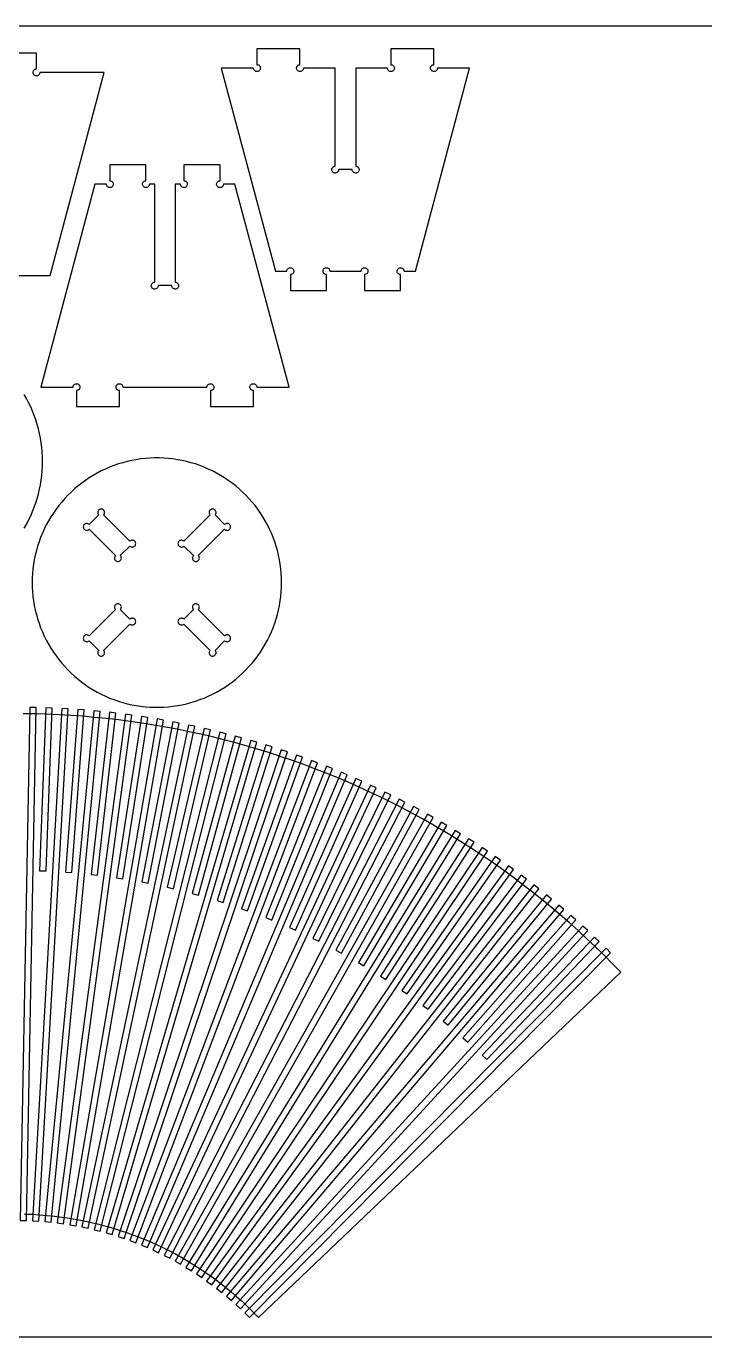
# Model space of a CAD drawing. Extents: x 0 to 2440, y 0 to 1220.
# Drawn here: x 588 to 1220, y 0 to 1220 of the extents above; entities that cross this region are included whole.
import ezdxf

# ---------------------------------------------------------------- set-up
doc = ezdxf.new("R2010")
doc.units = 0
for name, color, linetype in [('BOARD-2440X1220', 8, 'Continuous'), ('CUT', 1, 'Continuous'), ('POCKET-KERF-15_5', 5, 'Continuous')]:
    doc.layers.add(name, color=color, linetype=linetype)

msp = doc.modelspace()

# ---------------------------------------------------------------- linework, layer by layer
at = {"layer": 'BOARD-2440X1220'}
msp.add_lwpolyline([(0, 0), (2440, 0), (2440, 1220), (0, 1220)], close=True, dxfattribs=at)
at = {"layer": 'CUT'}
for points in [[(1001.1, 1181), (971.1, 1181), (971, 1180.3), (970.8, 1179.7), (970.5, 1179.1), (970, 1178.6), (969.4, 1178.2), (968.8, 1177.9), (968.1, 1177.8), (967.4, 1177.8), (966.8, 1178), (966.2, 1178.3), (965.6, 1178.7), (965.2, 1179.3), (964.9, 1179.9), (964.7, 1180.5), (964.7, 1181.2), (964.8, 1181.9), (965.1, 1182.5), (965.5, 1183.1), (966, 1183.6), (966.6, 1183.9), (967.2, 1184.1), (967.9, 1184.2), (967.9, 1199), (927.9, 1199), (927.9, 1184.2), (928.6, 1184.1), (929.2, 1183.9), (929.8, 1183.6), (930.3, 1183.1), (930.7, 1182.5), (931, 1181.9), (931.1, 1181.2), (931.1, 1180.5), (930.9, 1179.9), (930.6, 1179.3), (930.2, 1178.7), (929.6, 1178.3), (929, 1178), (928.4, 1177.8), (927.7, 1177.8), (927, 1177.9), (926.4, 1178.2), (925.8, 1178.6), (925.3, 1179.1), (925, 1179.7), (924.8, 1180.3), (924.7, 1181), (895.1, 1181), (895.1, 1089.7), (895.8, 1089.6), (896.4, 1089.4), (897, 1089.1), (897.5, 1088.6), (897.9, 1088), (898.1, 1087.4), (898.3, 1086.7), (898.2, 1086), (898.1, 1085.4), (897.8, 1084.8), (897.3, 1084.2), (896.8, 1083.8), (896.2, 1083.5), (895.5, 1083.3), (894.8, 1083.3), (894.2, 1083.4), (893.5, 1083.7), (893, 1084.1), (892.5, 1084.6), (892.2, 1085.2), (891.9, 1085.8), (891.9, 1086.5), (879.3, 1086.5), (879.2, 1085.8), (879, 1085.2), (878.6, 1084.6), (878.2, 1084.1), (877.6, 1083.7), (877, 1083.4), (876.3, 1083.3), (875.6, 1083.3), (875, 1083.5), (874.3, 1083.8), (873.8, 1084.2), (873.4, 1084.8), (873.1, 1085.4), (872.9, 1086), (872.9, 1086.7), (873, 1087.4), (873.3, 1088), (873.7, 1088.6), (874.2, 1089.1), (874.7, 1089.4), (875.4, 1089.6), (876.1, 1089.7), (876.1, 1181), (846.4, 1181), (846.4, 1180.3), (846.2, 1179.7), (845.8, 1179.1), (845.3, 1178.6), (844.8, 1178.2), (844.1, 1177.9), (843.5, 1177.8), (842.8, 1177.8), (842.1, 1178), (841.5, 1178.3), (841, 1178.7), (840.6, 1179.3), (840.2, 1179.9), (840.1, 1180.5), (840.1, 1181.2), (840.2, 1181.9), (840.4, 1182.5), (840.8, 1183.1), (841.3, 1183.6), (841.9, 1183.9), (842.6, 1184.1), (843.2, 1184.2), (843.2, 1199), (803.2, 1199), (803.2, 1184.2), (803.9, 1184.1), (804.6, 1183.9), (805.2, 1183.6), (805.7, 1183.1), (806.1, 1182.5), (806.3, 1181.9), (806.4, 1181.2), (806.4, 1180.5), (806.2, 1179.9), (805.9, 1179.3), (805.5, 1178.7), (805, 1178.3), (804.4, 1178), (803.7, 1177.8), (803, 1177.8), (802.3, 1177.9), (801.7, 1178.2), (801.1, 1178.6), (800.7, 1179.1), (800.3, 1179.7), (800.1, 1180.3), (800, 1181), (770, 1181), (820.4, 992), (831.1, 992), (831.1, 992.7), (831.4, 993.3), (831.7, 993.9), (832.2, 994.4), (832.7, 994.8), (833.4, 995.1), (834, 995.2), (834.7, 995.2), (835.4, 995), (836, 994.7), (836.5, 994.3), (837, 993.7), (837.3, 993.1), (837.4, 992.5), (837.5, 991.8), (837.3, 991.1), (837.1, 990.5), (836.7, 989.9), (836.2, 989.4), (835.6, 989.1), (834.9, 988.9), (834.3, 988.8), (834.3, 974), (867.9, 974), (867.9, 988.8), (867.2, 988.9), (866.5, 989.1), (866, 989.4), (865.5, 989.9), (865.1, 990.5), (864.8, 991.1), (864.7, 991.8), (864.7, 992.5), (864.9, 993.1), (865.2, 993.7), (865.6, 994.3), (866.1, 994.7), (866.8, 995), (867.4, 995.2), (868.1, 995.2), (868.8, 995.1), (869.4, 994.8), (870, 994.4), (870.4, 993.9), (870.8, 993.3), (871, 992.7), (871.1, 992), (900.1, 992), (900.1, 992.7), (900.4, 993.3), (900.7, 993.9), (901.2, 994.4), (901.7, 994.8), (902.4, 995.1), (903, 995.2), (903.7, 995.2), (904.4, 995), (905, 994.7), (905.5, 994.3), (906, 993.7), (906.3, 993.1), (906.4, 992.5), (906.5, 991.8), (906.3, 991.1), (906.1, 990.5), (905.7, 989.9), (905.2, 989.4), (904.6, 989.1), (904, 988.9), (903.3, 988.8), (903.3, 974), (936.9, 974), (936.9, 988.8), (936.2, 988.9), (935.5, 989.1), (935, 989.4), (934.5, 989.9), (934.1, 990.5), (933.8, 991.1), (933.7, 991.8), (933.7, 992.5), (933.9, 993.1), (934.2, 993.7), (934.6, 994.3), (935.1, 994.7), (935.8, 995), (936.4, 995.2), (937.1, 995.2), (937.8, 995.1), (938.4, 994.8), (939, 994.4), (939.4, 993.9), (939.8, 993.3), (940, 992.7), (940.1, 992), (950.7, 992)], [(602, 884), (632, 884), (632.1, 884.7), (632.3, 885.3), (632.7, 885.9), (633.1, 886.4), (633.7, 886.8), (634.3, 887.1), (635, 887.2), (635.7, 887.2), (636.4, 887), (637, 886.7), (637.5, 886.3), (637.9, 885.7), (638.2, 885.1), (638.4, 884.5), (638.4, 883.8), (638.3, 883.1), (638.1, 882.5), (637.7, 881.9), (637.2, 881.4), (636.6, 881.1), (635.9, 880.9), (635.2, 880.8), (635.2, 866), (675.2, 866), (675.2, 880.8), (674.6, 880.9), (673.9, 881.1), (673.3, 881.4), (672.8, 881.9), (672.4, 882.5), (672.2, 883.1), (672.1, 883.8), (672.1, 884.5), (672.2, 885.1), (672.6, 885.7), (673, 886.3), (673.5, 886.7), (674.1, 887), (674.8, 887.2), (675.5, 887.2), (676.1, 887.1), (676.8, 886.8), (677.3, 886.4), (677.8, 885.9), (678.2, 885.3), (678.4, 884.7), (678.4, 884), (756.7, 884), (756.8, 884.7), (757, 885.3), (757.3, 885.9), (757.8, 886.4), (758.4, 886.8), (759, 887.1), (759.7, 887.2), (760.4, 887.2), (761, 887), (761.6, 886.7), (762.2, 886.3), (762.6, 885.7), (762.9, 885.1), (763.1, 884.5), (763.1, 883.8), (763, 883.1), (762.7, 882.5), (762.3, 881.9), (761.8, 881.4), (761.2, 881.1), (760.6, 880.9), (759.9, 880.8), (759.9, 866), (799.9, 866), (799.9, 880.8), (799.2, 880.9), (798.6, 881.1), (798, 881.4), (797.5, 881.9), (797.1, 882.5), (796.8, 883.1), (796.7, 883.8), (796.7, 884.5), (796.9, 885.1), (797.2, 885.7), (797.6, 886.3), (798.2, 886.7), (798.8, 887), (799.4, 887.2), (800.1, 887.2), (800.8, 887.1), (801.4, 886.8), (802, 886.4), (802.5, 885.9), (802.8, 885.3), (803, 884.7), (803.1, 884), (833.1, 884), (782.7, 1073), (772.1, 1073), (772, 1072.3), (771.8, 1071.7), (771.4, 1071.1), (771, 1070.6), (770.4, 1070.2), (769.8, 1069.9), (769.1, 1069.8), (768.4, 1069.8), (767.8, 1070), (767.1, 1070.3), (766.6, 1070.7), (766.2, 1071.3), (765.9, 1071.9), (765.7, 1072.5), (765.7, 1073.2), (765.8, 1073.9), (766.1, 1074.5), (766.5, 1075.1), (767, 1075.6), (767.5, 1075.9), (768.2, 1076.1), (768.9, 1076.2), (768.9, 1091), (735.3, 1091), (735.3, 1076.2), (736, 1076.1), (736.6, 1075.9), (737.2, 1075.6), (737.7, 1075.1), (738.1, 1074.5), (738.3, 1073.9), (738.5, 1073.2), (738.4, 1072.5), (738.3, 1071.9), (738, 1071.3), (737.5, 1070.7), (737, 1070.3), (736.4, 1070), (735.7, 1069.8), (735, 1069.8), (734.4, 1069.9), (733.7, 1070.2), (733.2, 1070.6), (732.7, 1071.1), (732.4, 1071.7), (732.1, 1072.3), (732.1, 1073), (727.1, 1073), (727.1, 981.7), (727.8, 981.6), (728.4, 981.4), (729, 981.1), (729.5, 980.6), (729.9, 980), (730.1, 979.4), (730.3, 978.7), (730.2, 978), (730.1, 977.4), (729.8, 976.8), (729.3, 976.2), (728.8, 975.8), (728.2, 975.5), (727.5, 975.3), (726.8, 975.3), (726.2, 975.4), (725.5, 975.7), (725, 976.1), (724.5, 976.6), (724.2, 977.2), (723.9, 977.8), (723.9, 978.5), (711.3, 978.5), (711.2, 977.8), (711, 977.2), (710.6, 976.6), (710.2, 976.1), (709.6, 975.7), (709, 975.4), (708.3, 975.3), (707.6, 975.3), (707, 975.5), (706.3, 975.8), (705.8, 976.2), (705.4, 976.8), (705.1, 977.4), (704.9, 978), (704.9, 978.7), (705, 979.4), (705.3, 980), (705.7, 980.6), (706.2, 981.1), (706.7, 981.4), (707.4, 981.6), (708.1, 981.7), (708.1, 1073), (703.1, 1073), (703, 1072.3), (702.8, 1071.7), (702.4, 1071.1), (702, 1070.6), (701.4, 1070.2), (700.8, 1069.9), (700.1, 1069.8), (699.4, 1069.8), (698.8, 1070), (698.1, 1070.3), (697.6, 1070.7), (697.2, 1071.3), (696.9, 1071.9), (696.7, 1072.5), (696.7, 1073.2), (696.8, 1073.9), (697.1, 1074.5), (697.5, 1075.1), (698, 1075.6), (698.5, 1075.9), (699.2, 1076.1), (699.9, 1076.2), (699.9, 1091), (666.3, 1091), (666.3, 1076.2), (666.9, 1076.1), (667.6, 1075.9), (668.2, 1075.6), (668.7, 1075.1), (669.1, 1074.5), (669.3, 1073.9), (669.5, 1073.2), (669.4, 1072.5), (669.3, 1071.9), (669, 1071.3), (668.5, 1070.7), (668, 1070.3), (667.4, 1070), (666.7, 1069.8), (666, 1069.8), (665.4, 1069.9), (664.7, 1070.2), (664.2, 1070.6), (663.7, 1071.1), (663.4, 1071.7), (663.1, 1072.3), (663.1, 1073), (652.4, 1073)], [(826.1, 702.1), (826.1, 706.4), (825.8, 710.6), (825.4, 714.9), (824.9, 719.2), (824.2, 723.4), (823.3, 727.6), (822.3, 731.8), (821.1, 735.9), (819.8, 740), (818.3, 744), (816.7, 748), (814.9, 751.9), (813, 755.7), (810.9, 759.5), (808.8, 763.2), (806.4, 766.8), (804, 770.3), (801.4, 773.7), (798.7, 777), (795.8, 780.3), (792.9, 783.4), (789.8, 786.4), (786.7, 789.3), (783.4, 792), (780, 794.7), (776.5, 797.2), (773, 799.6), (769.3, 801.9), (765.6, 804), (761.8, 806), (757.9, 807.8), (754, 809.5), (750, 811.1), (745.9, 812.5), (741.8, 813.7), (737.7, 814.8), (733.5, 815.8), (729.3, 816.5), (725, 817.2), (720.8, 817.6), (716.5, 818), (712.2, 818.1), (707.9, 818.1), (703.6, 818), (699.4, 817.6), (695.1, 817.2), (690.9, 816.5), (686.6, 815.8), (682.5, 814.8), (678.3, 813.7), (674.2, 812.5), (670.1, 811.1), (666.1, 809.5), (662.2, 807.8), (658.3, 806), (654.5, 804), (650.8, 801.9), (647.2, 799.6), (643.6, 797.2), (640.1, 794.7), (636.7, 792), (633.5, 789.3), (630.3, 786.4), (627.2, 783.4), (624.3, 780.3), (621.5, 777), (618.8, 773.7), (616.2, 770.3), (613.7, 766.8), (611.4, 763.2), (609.2, 759.5), (607.1, 755.7), (605.2, 751.9), (603.5, 748), (601.8, 744), (600.4, 740), (599, 735.9), (597.9, 731.8), (596.8, 727.6), (596, 723.4), (595.3, 719.2), (594.7, 714.9), (594.3, 710.6), (594.1, 706.4), (594, 702.1), (594.1, 697.8), (594.3, 693.5), (594.7, 689.2), (595.3, 685), (596, 680.7), (596.8, 676.5), (597.9, 672.4), (599, 668.2), (600.4, 664.2), (601.8, 660.1), (603.5, 656.2), (605.2, 652.3), (607.1, 648.4), (609.2, 644.7), (611.4, 641), (613.7, 637.4), (616.2, 633.8), (618.8, 630.4), (621.5, 627.1), (624.3, 623.9), (627.2, 620.8), (630.3, 617.8), (633.5, 614.9), (636.7, 612.1), (640.1, 609.4), (643.6, 606.9), (647.2, 604.5), (650.8, 602.3), (654.5, 600.2), (658.3, 598.2), (662.2, 596.3), (666.1, 594.6), (670.1, 593.1), (674.2, 591.7), (678.3, 590.4), (682.5, 589.3), (686.6, 588.4), (690.9, 587.6), (695.1, 587), (699.4, 586.5), (703.6, 586.2), (707.9, 586), (712.2, 586), (716.5, 586.2), (720.8, 586.5), (725, 587), (729.3, 587.6), (733.5, 588.4), (737.7, 589.3), (741.8, 590.4), (745.9, 591.7), (750, 593.1), (754, 594.6), (757.9, 596.3), (761.8, 598.2), (765.6, 600.2), (769.3, 602.3), (773, 604.5), (776.5, 606.9), (780, 609.4), (783.4, 612.1), (786.7, 614.9), (789.8, 617.8), (792.9, 620.8), (795.8, 623.9), (798.7, 627.1), (801.4, 630.4), (804, 633.8), (806.4, 637.4), (808.8, 641), (810.9, 644.7), (813, 648.4), (814.9, 652.3), (816.7, 656.2), (818.3, 660.1), (819.8, 664.2), (821.1, 668.2), (822.3, 672.4), (823.3, 676.5), (824.2, 680.7), (824.9, 685), (825.4, 689.2), (825.8, 693.5), (826.1, 697.8)], [(685, 736.1), (685.5, 735.7), (686.1, 735.4), (686.8, 735.2), (687.4, 735.2), (688.1, 735.3), (688.7, 735.6), (689.3, 735.9), (689.8, 736.4), (690.1, 737), (690.3, 737.7), (690.4, 738.4), (690.3, 739), (690.1, 739.7), (689.8, 740.3), (689.3, 740.8), (688.7, 741.2), (688.1, 741.4), (687.4, 741.6), (686.8, 741.5), (686.1, 741.4), (685.5, 741.1), (685, 740.6), (660.5, 765.1), (660.9, 765.6), (661.2, 766.2), (661.4, 766.9), (661.4, 767.6), (661.3, 768.3), (661, 768.9), (660.6, 769.5), (660.1, 769.9), (659.6, 770.3), (658.9, 770.5), (658.2, 770.6), (657.5, 770.5), (656.9, 770.3), (656.3, 769.9), (655.8, 769.5), (655.4, 768.9), (655.2, 768.3), (655, 767.6), (655.1, 766.9), (655.2, 766.2), (655.5, 765.6), (656, 765.1), (647, 756.2), (646.5, 756.6), (645.9, 756.9), (645.2, 757.1), (644.6, 757.1), (643.9, 757), (643.3, 756.7), (642.7, 756.3), (642.2, 755.8), (641.9, 755.2), (641.7, 754.6), (641.6, 753.9), (641.7, 753.2), (641.9, 752.6), (642.2, 752), (642.7, 751.5), (643.3, 751.1), (643.9, 750.8), (644.6, 750.7), (645.2, 750.8), (645.9, 750.9), (646.5, 751.2), (647, 751.7), (671.5, 727.2), (671.1, 726.7), (670.8, 726), (670.6, 725.4), (670.6, 724.7), (670.7, 724), (671, 723.4), (671.4, 722.8), (671.9, 722.4), (672.4, 722), (673.1, 721.8), (673.8, 721.7), (674.5, 721.8), (675.1, 722), (675.7, 722.4), (676.2, 722.8), (676.6, 723.4), (676.8, 724), (677, 724.7), (676.9, 725.4), (676.8, 726), (676.5, 726.7), (676, 727.2)], [(744.1, 727.2), (743.7, 726.7), (743.4, 726), (743.2, 725.4), (743.2, 724.7), (743.3, 724), (743.6, 723.4), (743.9, 722.8), (744.4, 722.4), (745, 722), (745.7, 721.8), (746.4, 721.7), (747, 721.8), (747.7, 722), (748.3, 722.4), (748.8, 722.8), (749.2, 723.4), (749.4, 724), (749.6, 724.7), (749.5, 725.4), (749.4, 726), (749.1, 726.7), (748.6, 727.2), (773.1, 751.7), (773.6, 751.2), (774.2, 750.9), (774.9, 750.8), (775.6, 750.7), (776.3, 750.8), (776.9, 751.1), (777.5, 751.5), (777.9, 752), (778.3, 752.6), (778.5, 753.2), (778.6, 753.9), (778.5, 754.6), (778.3, 755.2), (777.9, 755.8), (777.5, 756.3), (776.9, 756.7), (776.3, 757), (775.6, 757.1), (774.9, 757.1), (774.2, 756.9), (773.6, 756.6), (773.1, 756.2), (764.2, 765.1), (764.6, 765.6), (764.9, 766.2), (765.1, 766.9), (765.1, 767.6), (765, 768.3), (764.7, 768.9), (764.3, 769.5), (763.8, 769.9), (763.2, 770.3), (762.6, 770.5), (761.9, 770.6), (761.2, 770.5), (760.6, 770.3), (760, 769.9), (759.5, 769.5), (759.1, 768.9), (758.8, 768.3), (758.7, 767.6), (758.8, 766.9), (758.9, 766.2), (759.2, 765.6), (759.7, 765.1), (735.2, 740.6), (734.7, 741.1), (734, 741.4), (733.4, 741.5), (732.7, 741.6), (732, 741.4), (731.4, 741.2), (730.8, 740.8), (730.4, 740.3), (730, 739.7), (729.8, 739), (729.7, 738.4), (729.8, 737.7), (730, 737), (730.4, 736.4), (730.8, 735.9), (731.4, 735.6), (732, 735.3), (732.7, 735.2), (733.4, 735.2), (734, 735.4), (734.7, 735.7), (735.2, 736.1)], [(656, 639), (655.5, 638.5), (655.2, 637.9), (655.1, 637.2), (655, 636.6), (655.2, 635.9), (655.4, 635.3), (655.8, 634.7), (656.3, 634.2), (656.9, 633.9), (657.5, 633.7), (658.2, 633.6), (658.9, 633.7), (659.6, 633.9), (660.1, 634.2), (660.6, 634.7), (661, 635.3), (661.3, 635.9), (661.4, 636.6), (661.4, 637.2), (661.2, 637.9), (660.9, 638.5), (660.5, 639), (685, 663.5), (685.5, 663.1), (686.1, 662.8), (686.8, 662.6), (687.4, 662.6), (688.1, 662.7), (688.7, 663), (689.3, 663.4), (689.8, 663.9), (690.1, 664.4), (690.3, 665.1), (690.4, 665.8), (690.3, 666.5), (690.1, 667.1), (689.8, 667.7), (689.3, 668.2), (688.7, 668.6), (688.1, 668.8), (687.4, 669), (686.8, 668.9), (686.1, 668.8), (685.5, 668.5), (685, 668), (676, 677), (676.5, 677.5), (676.8, 678.1), (676.9, 678.8), (677, 679.4), (676.8, 680.1), (676.6, 680.7), (676.2, 681.3), (675.7, 681.8), (675.1, 682.1), (674.5, 682.3), (673.8, 682.4), (673.1, 682.3), (672.4, 682.1), (671.9, 681.8), (671.4, 681.3), (671, 680.7), (670.7, 680.1), (670.6, 679.4), (670.6, 678.8), (670.8, 678.1), (671.1, 677.5), (671.5, 677), (647, 652.5), (646.5, 652.9), (645.9, 653.2), (645.2, 653.4), (644.6, 653.4), (643.9, 653.3), (643.3, 653), (642.7, 652.6), (642.2, 652.1), (641.9, 651.6), (641.7, 650.9), (641.6, 650.2), (641.7, 649.5), (641.9, 648.9), (642.2, 648.3), (642.7, 647.8), (643.3, 647.4), (643.9, 647.2), (644.6, 647), (645.2, 647.1), (645.9, 647.2), (646.5, 647.5), (647, 648)], [(773.1, 648), (773.6, 647.5), (774.2, 647.2), (774.9, 647.1), (775.6, 647), (776.3, 647.2), (776.9, 647.4), (777.5, 647.8), (777.9, 648.3), (778.3, 648.9), (778.5, 649.5), (778.6, 650.2), (778.5, 650.9), (778.3, 651.6), (777.9, 652.1), (777.5, 652.6), (776.9, 653), (776.3, 653.3), (775.6, 653.4), (774.9, 653.4), (774.2, 653.2), (773.6, 652.9), (773.1, 652.5), (748.6, 677), (749.1, 677.5), (749.4, 678.1), (749.5, 678.8), (749.6, 679.4), (749.4, 680.1), (749.2, 680.7), (748.8, 681.3), (748.3, 681.8), (747.7, 682.1), (747, 682.3), (746.4, 682.4), (745.7, 682.3), (745, 682.1), (744.4, 681.8), (743.9, 681.3), (743.6, 680.7), (743.3, 680.1), (743.2, 679.4), (743.2, 678.8), (743.4, 678.1), (743.7, 677.5), (744.1, 677), (735.2, 668), (734.7, 668.5), (734, 668.8), (733.4, 668.9), (732.7, 669), (732, 668.8), (731.4, 668.6), (730.8, 668.2), (730.4, 667.7), (730, 667.1), (729.8, 666.5), (729.7, 665.8), (729.8, 665.1), (730, 664.4), (730.4, 663.9), (730.8, 663.4), (731.4, 663), (732, 662.7), (732.7, 662.6), (733.4, 662.6), (734, 662.8), (734.7, 663.1), (735.2, 663.5), (759.7, 639), (759.2, 638.5), (758.9, 637.9), (758.8, 637.2), (758.7, 636.6), (758.8, 635.9), (759.1, 635.3), (759.5, 634.7), (760, 634.2), (760.6, 633.9), (761.2, 633.7), (761.9, 633.6), (762.6, 633.7), (763.2, 633.9), (763.8, 634.2), (764.3, 634.7), (764.7, 635.3), (765, 635.9), (765.1, 636.6), (765.1, 637.2), (764.9, 637.9), (764.6, 638.5), (764.2, 639)]]:
    msp.add_lwpolyline(points, close=True, dxfattribs=at)
for points in [[(573.5, 988), (610.7, 988), (661.1, 1177), (601.2, 1177), (601.1, 1176.3), (600.9, 1175.7), (600.5, 1175.1), (600.1, 1174.6), (599.5, 1174.2), (598.9, 1173.9), (598.2, 1173.8), (597.5, 1173.8), (596.9, 1174), (596.2, 1174.3), (595.7, 1174.7), (595.3, 1175.3), (595, 1175.9), (594.8, 1176.5), (594.8, 1177.2), (594.9, 1177.9), (595.2, 1178.5), (595.6, 1179.1), (596.1, 1179.6), (596.6, 1179.9), (597.3, 1180.1), (598, 1180.2), (598, 1195), (558, 1195)], [(586.4, 752.6), (588.6, 756.3), (590.7, 760.2), (592.6, 764.1), (594.3, 768.1), (595.9, 772.2), (597.4, 776.3), (598.7, 780.4), (599.9, 784.6), (600.9, 788.9), (601.8, 793.2), (602.5, 797.5), (603, 801.8), (603.4, 806.1), (603.7, 810.5), (603.7, 814.9), (603.7, 819.2), (603.4, 823.6), (603, 827.9), (602.5, 832.3), (601.8, 836.6), (600.9, 840.9), (599.9, 845.1), (598.7, 849.3), (597.4, 853.5), (595.9, 857.6), (594.3, 861.6), (592.6, 865.6), (590.7, 869.6), (588.6, 873.4), (586.4, 877.2)], [(586.9, 114.2), (593.9, 114), (600.8, 113.6), (607.8, 113), (614.7, 112.3), (621.7, 111.5), (628.6, 110.4), (635.5, 109.3), (642.3, 108), (649.1, 106.5), (655.9, 104.8), (662.7, 103.1), (669.4, 101.1), (676, 99), (682.7, 96.8), (689.2, 94.4), (695.7, 91.9), (702.2, 89.2), (708.6, 86.4), (714.9, 83.4), (721.1, 80.3), (727.3, 77.1), (733.4, 73.7), (739.5, 70.2), (745.4, 66.5), (751.3, 62.7), (757, 58.8), (762.7, 54.8), (768.3, 50.6), (773.8, 46.3), (779.2, 41.9), (784.5, 37.3), (789.7, 32.7), (794.8, 27.9), (799.8, 23), (804.7, 18), (1141.8, 339.3), (1134.1, 347.3), (1126.3, 355.2), (1118.3, 362.9), (1110.2, 370.6), (1102.1, 378.1), (1093.8, 385.6), (1085.4, 392.9), (1076.9, 400), (1068.3, 407.1), (1059.6, 414), (1050.8, 420.8), (1041.9, 427.5), (1033, 434.1), (1023.9, 440.5), (1014.7, 446.8), (1005.5, 453), (996.1, 459), (986.7, 464.9), (977.2, 470.7), (967.6, 476.3), (957.9, 481.8), (948.1, 487.1), (938.3, 492.3), (928.4, 497.4), (918.4, 502.3), (908.4, 507.1), (898.3, 511.7), (888.1, 516.2), (877.9, 520.5), (867.6, 524.7), (857.2, 528.8), (846.8, 532.7), (836.3, 536.4), (825.8, 540), (815.2, 543.5), (804.6, 546.8), (794, 549.9), (783.2, 552.9), (772.5, 555.7), (761.7, 558.4), (750.9, 561), (740, 563.3), (729.1, 565.5), (718.2, 567.6), (707.2, 569.5), (696.2, 571.2), (685.2, 572.8), (674.2, 574.3), (663.2, 575.5), (652.1, 576.6), (641, 577.6), (629.9, 578.4), (618.8, 579), (607.7, 579.5), (596.6, 579.8), (585.5, 580)]]:
    msp.add_lwpolyline(points, dxfattribs=at)
at = {"layer": 'POCKET-KERF-15_5'}
for points in [[(582.7, 108.3), (588.7, 108.2), (597.8, 585.8), (591.8, 585.9)], [(594.3, 108), (600.3, 107.6), (627.6, 584.6), (621.6, 584.9)], [(600.9, 433.8), (606.9, 433.6), (612.7, 585.3), (606.7, 585.6)], [(605.9, 107.2), (611.8, 106.6), (657.2, 582.2), (651.3, 582.8)], [(617.4, 106), (623.3, 105.2), (686.8, 578.7), (680.9, 579.5)], [(624.9, 432.6), (630.9, 432.1), (642.4, 583.5), (636.4, 584)], [(628.9, 104.3), (634.8, 103.3), (716.2, 574), (710.3, 575.1)], [(648.8, 430.4), (654.7, 429.7), (672, 580.6), (666.1, 581.3)], [(672.6, 427.3), (678.5, 426.4), (701.5, 576.5), (695.6, 577.4)], [(640.3, 102.3), (646.1, 101), (745.4, 568.3), (739.6, 569.5)], [(651.6, 99.7), (657.4, 98.3), (774.4, 561.4), (768.6, 562.9)], [(696.2, 423.4), (702.1, 422.2), (730.9, 571.3), (725, 572.4)], [(719.7, 418.5), (725.6, 417.1), (760, 565), (754.1, 566.4)], [(662.8, 96.8), (668.6, 95.1), (803.1, 553.5), (797.4, 555.2)], [(743, 412.7), (748.8, 411.1), (788.8, 557.6), (783, 559.2)], [(766.1, 406.1), (771.8, 404.3), (817.4, 549.1), (811.6, 550.9)], [(673.9, 93.4), (679.6, 91.5), (831.5, 544.5), (825.8, 546.4)], [(788.9, 398.5), (794.5, 396.5), (845.6, 539.5), (839.9, 541.5)], [(684.9, 89.6), (690.5, 87.5), (859.5, 534.3), (853.9, 536.5)], [(695.7, 85.4), (701.2, 83.1), (887.1, 523.2), (881.6, 525.5)], [(811.4, 390.2), (816.9, 387.9), (873.4, 528.9), (867.8, 531.1)], [(706.3, 80.8), (711.7, 78.3), (914.3, 511), (908.8, 513.5)], [(833.5, 380.9), (839, 378.5), (900.7, 517.2), (895.3, 519.6)], [(716.7, 75.8), (722.1, 73.1), (940.9, 497.7), (935.6, 500.5)], [(855.3, 370.9), (860.7, 368.2), (927.7, 504.5), (922.3, 507.1)], [(876.7, 360), (882, 357.1), (954.1, 490.7), (948.8, 493.6)], [(727, 70.4), (732.2, 67.5), (967.1, 483.5), (961.9, 486.4)], [(897.6, 348.3), (902.8, 345.2), (980, 476), (974.8, 479)], [(737, 64.6), (742.2, 61.5), (992.7, 468.2), (987.6, 471.4)], [(746.9, 58.5), (751.8, 55.1), (1017.7, 452), (1012.7, 455.4)], [(918.1, 335.8), (923.2, 332.5), (1005.3, 460.3), (1000.2, 463.5)], [(938.1, 322.5), (943.1, 319.1), (1029.9, 443.6), (1025, 447)], [(756.4, 51.9), (761.3, 48.4), (1042, 434.9), (1037.2, 438.4)], [(957.6, 308.5), (962.4, 304.9), (1054, 426), (1049.2, 429.6)], [(765.7, 45), (770.5, 41.3), (1065.7, 416.9), (1061, 420.6)], [(976.6, 293.8), (981.2, 290), (1077.3, 407.5), (1072.7, 411.3)], [(774.8, 37.8), (779.4, 33.9), (1088.7, 397.9), (1084.1, 401.8)], [(994.9, 278.3), (999.4, 274.3), (1099.9, 388.1), (1095.4, 392.1)], [(783.6, 30.2), (788, 26.1), (1111, 378.1), (1106.5, 382.2)], [(1012.7, 262.2), (1017, 258), (1121.8, 367.9), (1117.4, 372.1)], [(792, 22.3), (796.3, 18.1), (1132.4, 357.5), (1128.2, 361.7)]]:
    msp.add_lwpolyline(points, close=True, dxfattribs=at)

doc.saveas('drawing.dxf')
